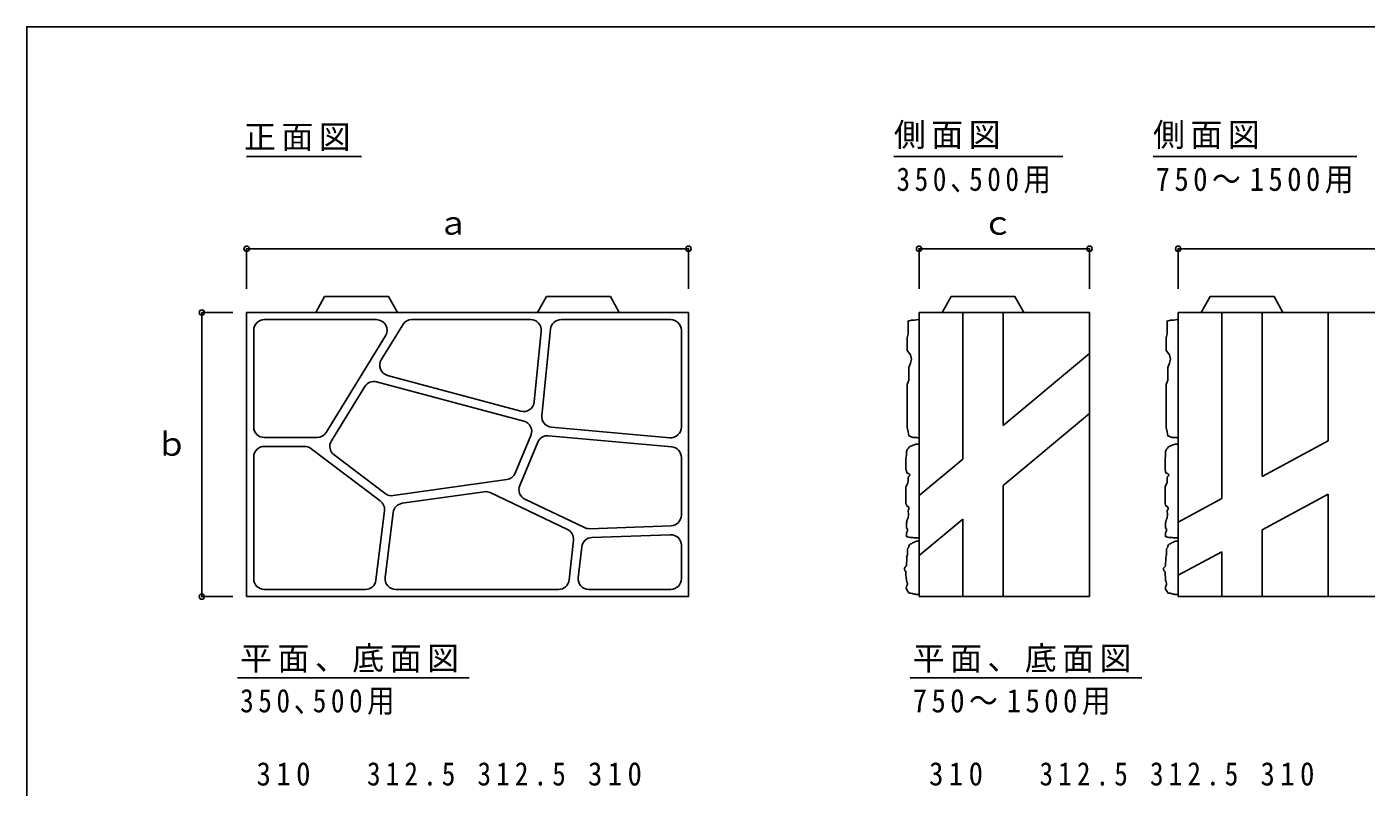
# Model space of a CAD drawing. Units: millimetres, scale not verified. Extents: x -3887 to 3913, y -2686 to 2564.
# Drawn here: x -3887 to -114, y 423 to 2564 of the extents above; entities that cross this region are included whole.
import ezdxf
from ezdxf.enums import TextEntityAlignment as Align

# ---------------------------------------------------------------- set-up
doc = ezdxf.new("R2010")
doc.units = ezdxf.units.MM
doc.header["$LTSCALE"] = 30
doc.header["$PDMODE"] = 32
doc.header["$PDSIZE"] = 15
for name, color, linetype in [('0-1', 7, 'Continuous'), ('0-2', 7, 'Continuous'), ('0-3', 7, 'Continuous')]:
    doc.layers.add(name, color=color, linetype=linetype)
doc.styles.add('ＭＳ ゴシック', font='')
doc.styles.get('ＭＳ ゴシック').set_extended_font_data('MS Gothic')

msp = doc.modelspace()

# ---------------------------------------------------------------- linework, layer by layer
at = {"layer": '0-1'}
for p, q in [((-1373.37, 1759.61), (-1373.37, 959.61)), ((-1373.37, 1759.61), (-893.37, 1759.61)), ((-893.37, 1759.61), (-893.37, 959.61)), ((-643.37, 1759.61), (-643.37, 959.61)), ((-643.37, 1759.61), (836.64, 1759.61)), ((-520.37, 1759.61), (-520.37, 1235.93)), ((-406.37, 1759.61), (-406.37, 1297.59)), ((-220.37, 1759.61), (-220.37, 1398.18)), ((-220.37, 1248.17), (-220.37, 959.61)), ((-406.37, 1147.58), (-406.37, 959.61)), ((-520.37, 1085.93), (-520.37, 959.61)), ((-893.37, 959.61), (-1373.37, 959.61)), ((836.64, 959.61), (-643.37, 959.61))]:
    msp.add_line(p, q, dxfattribs=at)
for points in [[(-1308.37, 1759.61), (-1283.37, 1804.61), (-1103.37, 1804.61), (-1078.37, 1759.61)], [(-578.37, 1759.61), (-553.37, 1804.61), (-373.37, 1804.61), (-348.37, 1759.61)], [(-1376.02, 1740.46), (-1385.53, 1738.08), (-1395.05, 1738.08), (-1404.57, 1735.7), (-1404.57, 1723.8), (-1404.57, 1711.9), (-1404.57, 1700), (-1406.95, 1688.1), (-1406.95, 1676.2), (-1406.95, 1664.3), (-1406.95, 1652.4), (-1397.43, 1640.51), (-1395.05, 1628.61), (-1397.43, 1616.71), (-1402.19, 1604.81), (-1402.19, 1592.91), (-1402.19, 1581.01), (-1402.19, 1569.11), (-1406.95, 1557.21), (-1406.95, 1545.31), (-1406.95, 1533.41), (-1406.95, 1521.51), (-1406.95, 1509.61), (-1406.95, 1497.71), (-1406.95, 1485.82), (-1406.95, 1473.92), (-1406.95, 1459.64), (-1406.95, 1447.74), (-1406.95, 1435.84), (-1404.57, 1423.94), (-1402.19, 1412.04), (-1390.29, 1407.28), (-1380.77, 1407.28), (-1378.4, 1407.28), (-1376.1, 1406.96), (-1374.71, 1406.96)], [(-646.01, 1740.46), (-655.53, 1738.08), (-665.05, 1738.08), (-674.57, 1735.7), (-674.57, 1723.8), (-674.57, 1711.9), (-674.57, 1700), (-676.95, 1688.1), (-676.95, 1676.2), (-676.95, 1664.3), (-676.95, 1652.4), (-667.43, 1640.51), (-665.05, 1628.61), (-667.43, 1616.71), (-672.19, 1604.81), (-672.19, 1592.91), (-672.19, 1581.01), (-672.19, 1569.11), (-676.95, 1557.21), (-676.95, 1545.31), (-676.95, 1533.41), (-676.95, 1521.51), (-676.95, 1509.61), (-676.95, 1497.71), (-676.95, 1485.82), (-676.95, 1473.92), (-676.95, 1459.64), (-676.95, 1447.74), (-676.95, 1435.84), (-674.57, 1423.94), (-672.19, 1412.04), (-660.29, 1407.28), (-650.77, 1407.28), (-648.39, 1407.28), (-646.1, 1406.96), (-644.71, 1406.96)], [(-1375.41, 1388.82), (-1378.89, 1388.82), (-1381.68, 1388.82), (-1384.47, 1388.13), (-1387.26, 1387.43), (-1390.05, 1386.03), (-1394.24, 1384.64), (-1397.72, 1383.24), (-1400.51, 1381.15), (-1403.3, 1377.66), (-1406.09, 1374.87), (-1408.19, 1371.39), (-1408.88, 1367.9), (-1408.88, 1364.41), (-1408.88, 1360.93), (-1408.88, 1357.44), (-1409.58, 1353.25), (-1410.28, 1349.77), (-1410.28, 1346.28), (-1410.28, 1342.79), (-1410.28, 1339.3), (-1410.28, 1335.12), (-1410.28, 1331.63), (-1410.28, 1328.15), (-1410.28, 1324.66), (-1410.28, 1321.17), (-1410.28, 1317.68), (-1408.88, 1314.2), (-1408.88, 1310.71), (-1406.09, 1306.53), (-1402.61, 1305.83), (-1399.82, 1303.04), (-1400.51, 1299.55), (-1403.3, 1297.46), (-1404, 1293.97), (-1404, 1290.48), (-1404, 1287), (-1404, 1283.51), (-1404.7, 1280.02), (-1406.79, 1276.53)], [(-645.4, 1388.82), (-648.89, 1388.82), (-651.68, 1388.82), (-654.47, 1388.13), (-657.26, 1387.43), (-660.05, 1386.03), (-664.24, 1384.64), (-667.72, 1383.24), (-670.51, 1381.15), (-673.3, 1377.66), (-676.09, 1374.87), (-678.18, 1371.39), (-678.88, 1367.9), (-678.88, 1364.41), (-678.88, 1360.93), (-678.88, 1357.44), (-679.58, 1353.25), (-680.28, 1349.77), (-680.28, 1346.28), (-680.28, 1342.79), (-680.28, 1339.3), (-680.28, 1335.12), (-680.28, 1331.63), (-680.28, 1328.15), (-680.28, 1324.66), (-680.28, 1321.17), (-680.28, 1317.68), (-678.88, 1314.2), (-678.88, 1310.71), (-676.09, 1306.53), (-672.6, 1305.83), (-669.82, 1303.04), (-670.51, 1299.55), (-673.3, 1297.46), (-674, 1293.97), (-674, 1290.48), (-674, 1287), (-674, 1283.51), (-674.7, 1280.02), (-676.79, 1276.53)], [(-1406.79, 1276.53), (-1408.19, 1273.05), (-1410.28, 1268.86), (-1410.28, 1264.68), (-1410.28, 1261.19), (-1410.28, 1257.7), (-1410.28, 1252.82), (-1410.28, 1249.33), (-1410.28, 1245.85), (-1410.28, 1242.36), (-1410.28, 1238.87), (-1410.28, 1235.39), (-1410.28, 1231.9), (-1410.28, 1228.41), (-1410.28, 1224.92), (-1410.28, 1221.44), (-1408.88, 1217.95), (-1407.49, 1214.46), (-1404, 1213.07), (-1401.91, 1209.58), (-1401.91, 1205.4), (-1404, 1201.91), (-1404, 1198.42), (-1403.3, 1194.93), (-1403.3, 1191.45), (-1403.3, 1187.96), (-1404, 1184.47), (-1404, 1180.98), (-1406.09, 1177.5), (-1407.49, 1174.01), (-1408.19, 1170.52), (-1408.88, 1167.04), (-1408.88, 1163.55), (-1408.88, 1160.06), (-1408.88, 1156.57), (-1408.88, 1153.09), (-1406.09, 1149.6), (-1406.09, 1146.11), (-1406.79, 1142.62), (-1408.88, 1139.14)], [(-676.79, 1276.53), (-678.18, 1273.05), (-680.28, 1268.86), (-680.28, 1264.68), (-680.28, 1261.19), (-680.28, 1257.7), (-680.28, 1252.82), (-680.28, 1249.33), (-680.28, 1245.85), (-680.28, 1242.36), (-680.28, 1238.87), (-680.28, 1235.39), (-680.28, 1231.9), (-680.28, 1228.41), (-680.28, 1224.92), (-680.28, 1221.44), (-678.88, 1217.95), (-677.49, 1214.46), (-674, 1213.07), (-671.91, 1209.58), (-671.91, 1205.4), (-674, 1201.91), (-674, 1198.42), (-673.3, 1194.93), (-673.3, 1191.45), (-673.3, 1187.96), (-674, 1184.47), (-674, 1180.98), (-676.09, 1177.5), (-677.49, 1174.01), (-678.18, 1170.52), (-678.88, 1167.04), (-678.88, 1163.55), (-678.88, 1160.06), (-678.88, 1156.57), (-678.88, 1153.09), (-676.09, 1149.6), (-676.09, 1146.11), (-676.79, 1142.62), (-678.88, 1139.14)], [(-1408.88, 1139.14), (-1408.88, 1135.65), (-1408.88, 1132.16), (-1408.88, 1128.68), (-1406.09, 1127.98), (-1402.61, 1126.58), (-1399.82, 1125.89), (-1397.03, 1125.89), (-1393.54, 1125.89), (-1390.75, 1125.89), (-1387.96, 1125.19), (-1384.47, 1125.19), (-1381.68, 1125.19), (-1378.89, 1125.19), (-1375.41, 1125.19)], [(-678.88, 1139.14), (-678.88, 1135.65), (-678.88, 1132.16), (-678.88, 1128.68), (-676.09, 1127.98), (-672.6, 1126.58), (-669.82, 1125.89), (-667.03, 1125.89), (-663.54, 1125.89), (-660.75, 1125.89), (-657.96, 1125.19), (-654.47, 1125.19), (-651.68, 1125.19), (-648.89, 1125.19), (-645.4, 1125.19)], [(-1374.71, 1116.12), (-1378.2, 1115.42), (-1380.99, 1115.42), (-1383.77, 1114.73), (-1386.56, 1113.33), (-1389.35, 1111.94), (-1392.14, 1111.24), (-1394.93, 1108.45), (-1397.72, 1107.75), (-1400.51, 1105.66), (-1402.61, 1102.17), (-1402.61, 1098.69), (-1405.4, 1095.9), (-1406.09, 1092.41), (-1406.09, 1088.92), (-1406.09, 1084.74), (-1406.09, 1081.25), (-1406.09, 1077.06), (-1407.49, 1073.58), (-1408.19, 1069.39), (-1408.19, 1065.91), (-1408.19, 1062.42), (-1408.19, 1058.93), (-1408.88, 1055.44), (-1408.88, 1051.96), (-1408.88, 1048.47), (-1409.58, 1044.98), (-1412.37, 1042.89), (-1414.46, 1039.4), (-1414.46, 1035.92), (-1413.76, 1032.43), (-1410.97, 1031.03), (-1410.28, 1027.55), (-1410.28, 1023.36), (-1410.28, 1019.18), (-1409.58, 1015.69), (-1409.58, 1012.2), (-1408.88, 1008.02), (-1408.88, 1004.53), (-1407.49, 1001.04)], [(-644.71, 1116.12), (-648.19, 1115.42), (-650.98, 1115.42), (-653.77, 1114.73), (-656.56, 1113.33), (-659.35, 1111.94), (-662.14, 1111.24), (-664.93, 1108.45), (-667.72, 1107.75), (-670.51, 1105.66), (-672.6, 1102.17), (-672.6, 1098.69), (-675.39, 1095.9), (-676.09, 1092.41), (-676.09, 1088.92), (-676.09, 1084.74), (-676.09, 1081.25), (-676.09, 1077.06), (-677.49, 1073.58), (-678.18, 1069.39), (-678.18, 1065.91), (-678.18, 1062.42), (-678.18, 1058.93), (-678.88, 1055.44), (-678.88, 1051.96), (-678.88, 1048.47), (-679.58, 1044.98), (-682.37, 1042.89), (-684.46, 1039.4), (-684.46, 1035.92), (-683.76, 1032.43), (-680.97, 1031.03), (-680.28, 1027.55), (-680.28, 1023.36), (-680.28, 1019.18), (-679.58, 1015.69), (-679.58, 1012.2), (-678.88, 1008.02), (-678.88, 1004.53), (-677.49, 1001.04)], [(-1407.49, 1001.04), (-1406.09, 997.56), (-1406.09, 994.07), (-1407.49, 990.58), (-1408.88, 987.09), (-1409.58, 983.61), (-1408.88, 980.82), (-1406.79, 977.33), (-1404.7, 973.84), (-1402.61, 970.36), (-1399.82, 969.66), (-1396.33, 968.96), (-1392.84, 968.26), (-1390.05, 967.57), (-1387.26, 966.87), (-1384.47, 966.17), (-1381.68, 965.47), (-1378.89, 965.47), (-1376.1, 965.47), (-1374.01, 965.47)], [(-677.49, 1001.04), (-676.09, 997.56), (-676.09, 994.07), (-677.49, 990.58), (-678.88, 987.09), (-679.58, 983.61), (-678.88, 980.82), (-676.79, 977.33), (-674.7, 973.84), (-672.6, 970.36), (-669.82, 969.66), (-666.33, 968.96), (-662.84, 968.26), (-660.05, 967.57), (-657.26, 966.87), (-654.47, 966.17), (-651.68, 965.47), (-648.89, 965.47), (-646.1, 965.47), (-644.01, 965.47)]]:
    msp.add_lwpolyline(points, dxfattribs=at)
at = {"layer": '0-2'}
for p, q in [((-3268.15, 2199.44), (-2943.99, 2199.44)), ((-1444.3, 2199.44), (-968.61, 2199.44)), ((-714.3, 2199.44), (-139.82, 2199.44)), ((-3268.15, 1939.19), (-2023.15, 1939.19)), ((-3268.15, 1826.09), (-3268.15, 1939.19)), ((-2023.15, 1826.09), (-2023.15, 1939.19)), ((-893.37, 1939.19), (-1373.37, 1939.19)), ((-1373.37, 1826.09), (-1373.37, 1939.19)), ((-893.37, 1826.09), (-893.37, 1939.19)), ((-643.37, 1939.19), (836.64, 1939.19)), ((-643.37, 1826.09), (-643.37, 1939.19)), ((-2423.15, 1804.61), (-2448.15, 1759.61)), ((-2423.15, 1804.61), (-2243.15, 1804.61)), ((-2243.15, 1804.61), (-2218.15, 1759.61)), ((-3394.06, 1759.61), (-3394.06, 959.61)), ((-3307.06, 1759.61), (-3394.06, 1759.61)), ((-3268.15, 959.61), (-3268.15, 1759.61)), ((-2902.13, 1739.61), (-3218.15, 1739.61)), ((-2467.53, 1739.61), (-2802.33, 1739.61)), ((-2073.15, 1739.61), (-2382.1, 1739.61)), ((-1250.37, 1759.61), (-1250.37, 1346.72)), ((-1136.37, 1759.61), (-1136.37, 1441.72)), ((-3248.15, 1437.57), (-3248.15, 1709.61)), ((-2888.46, 1626.84), (-2827.89, 1725.33)), ((-2437.68, 1706.6), (-2457.74, 1507.88)), ((-2436.45, 1469.87), (-2411.95, 1712.63)), ((-2043.15, 1709.61), (-2043.15, 1436.91)), ((-2876.57, 1693.9), (-3043.89, 1421.85)), ((-893.37, 1644.22), (-1136.37, 1441.72)), ((-3029.13, 1398.13), (-2934.94, 1551.27)), ((-2487.06, 1453.83), (-2901.65, 1564.54)), ((-2495.33, 1481.91), (-2870.65, 1582.14)), ((-893.37, 1475), (-1136.37, 1272.5)), ((-2075.83, 1407.03), (-2409.28, 1436.98)), ((-3069.45, 1407.57), (-3218.15, 1407.57)), ((-2467.09, 1413.34), (-2510.98, 1307.62)), ((-2070.46, 1381.44), (-2417.56, 1412.62)), ((-220.37, 1398.18), (-406.37, 1297.59)), ((-3105.21, 1382.57), (-3218.15, 1382.57)), ((-3087.15, 1376.52), (-2891.61, 1229.16)), ((-2498.62, 1272.19), (-2447.95, 1394.24)), ((-3248.15, 1009.61), (-3248.15, 1352.57)), ((-2877.31, 1249.69), (-3021.63, 1358.45)), ((-2043.15, 1189.02), (-2043.15, 1351.57)), ((-1250.37, 1346.72), (-1373.37, 1244.22)), ((-2534.47, 1289.42), (-2855.04, 1243.95)), ((-2598.73, 1255.05), (-2829.79, 1222.28)), ((-2581.63, 1252.44), (-2364.01, 1148.94)), ((-1136.37, 1272.5), (-1136.37, 959.61)), ((-406.37, 1147.58), (-220.37, 1248.17)), ((-2483.79, 1233.59), (-2315.86, 1153.72)), ((-520.37, 1235.93), (-643, 1169.61)), ((-2879.88, 1201.6), (-2903.53, 1006.01)), ((-2877.48, 1013.21), (-2855.36, 1196.18)), ((-1250.37, 1177.5), (-1373.37, 1075)), ((-1250.37, 1177.5), (-1250.37, 959.61)), ((-2301.9, 1150.83), (-2072.08, 1159.04)), ((-2074.22, 1133.95), (-2295.28, 1126.05)), ((-2347.07, 1118.58), (-2359.37, 1006.34)), ((-2333.51, 1012.88), (-2324.03, 1099.34)), ((-2043.15, 1103.97), (-2043.15, 1009.61)), ((-643, 1019.61), (-520.37, 1085.93)), ((-3307.06, 959.61), (-3394.06, 959.61)), ((-2933.31, 979.61), (-3218.15, 979.61)), ((-2389.2, 979.61), (-2847.69, 979.61)), ((-2073.15, 979.61), (-2303.69, 979.61)), ((-3293.56, 730.64), (-2640.86, 730.64)), ((-1398.78, 730.64), (-746.08, 730.64))]:
    msp.add_line(p, q, dxfattribs=at)
for points in [[(-3073.15, 1759.61), (-3048.15, 1804.61), (-2868.15, 1804.61), (-2843.15, 1759.61)], [(-3268.15, 1759.61), (-2023.15, 1759.61), (-2023.15, 959.61), (-3268.15, 959.61)]]:
    msp.add_lwpolyline(points, dxfattribs=at)
for centre, start, end in [((-3218.15, 1709.61), 90, 180), ((-2902.13, 1709.61), 328.40738, 90), ((-2802.33, 1709.61), 90, 148.40675), ((-2467.53, 1709.61), 354.23691, 90), ((-2382.1, 1709.61), 90, 174.23703), ((-2073.15, 1709.61), 0, 90), ((-2862.91, 1611.12), 148.40768, 255.04793), ((-2909.39, 1535.55), 75.04858, 148.40738), ((-2487.59, 1510.89), 255.04678, 354.23691), ((-3218.15, 1437.57), 180, 270), ((-2494.8, 1424.84), 337.45483, 75.048), ((-2406.6, 1466.86), 174.23703, 264.86661), ((-2073.15, 1436.91), 264.86661, 0), ((-3069.45, 1437.57), 270, 328.40738), ((-3003.58, 1382.41), 148.40675, 232.99667), ((-2420.24, 1382.74), 84.86661, 157.45529), ((-3218.15, 1352.57), 90, 180), ((-3105.21, 1352.57), 52.99809, 90), ((-2073.15, 1351.57), 0, 84.8678), ((-2538.69, 1319.12), 278.07339, 337.45529), ((-2859.26, 1273.65), 232.99431, 278.07347), ((-2594.51, 1225.35), 64.56386, 98.07222), ((-2470.91, 1260.69), 157.45921, 244.56386), ((-2909.67, 1205.21), 353.10393, 52.99762), ((-2825.58, 1192.58), 98.07281, 173.10863), ((-2073.15, 1189.02), 272.04558, 0), ((-2376.9, 1121.85), 353.74223, 64.5629), ((-2302.97, 1180.81), 244.56493, 272.04558), ((-2073.15, 1103.97), 0, 92.04439), ((-2294.21, 1096.07), 92.04558, 173.74693), ((-3218.15, 1009.61), 180, 270), ((-2933.31, 1009.61), 270, 353.1087), ((-2847.69, 1009.61), 173.1087, 270), ((-2389.2, 1009.61), 270, 353.74693), ((-2303.69, 1009.61), 173.74693, 270), ((-2073.15, 1009.61), 270, 0)]:
    msp.add_arc(centre, 30, start, end, dxfattribs=at)
for p in [(-3268.15, 1939.19), (-2023.15, 1939.19), (-1373.37, 1939.19), (-893.37, 1939.19), (-643.37, 1939.19), (-3394.06, 1759.61), (-3394.06, 959.61)]:
    msp.add_point(p, dxfattribs=at)
at = {"layer": '0-3', "color": 2}
msp.add_lwpolyline([(-3887.37, -2685.58), (-3887.37, 2564.42), (3912.63, 2564.42), (3912.63, -2685.58)], dxfattribs=at)

# ---------------------------------------------------------------- texts
at = {"layer": '0-2', "style": 'ＭＳ ゴシック'}
for s, p in [('ａ', (-2731.44, 1959.21)), ('ｃ', (-1196.62, 1958.98)), ('ｂ', (-3524.56, 1336.51))]:
    msp.add_text(s, height=65.98, dxfattribs=at).set_placement(p, align=Align.BOTTOM_LEFT)
at = {"layer": '0-2', "char_height": 65.98, "attachment_point": 7, "style": 'ＭＳ ゴシック'}
for s, insert in [('\\T1.17;側面図', (-1444.3, 2220.19)), ('\\T1.17;側面図', (-714.3, 2220.19)), ('\\T1.17;正面図', (-3275.52, 2214.19)), ('\\T1.34;\\W0.85;350､500用', (-1436.92, 2094.69)), ('\\T1.31;\\W0.9;750～1500用', (-706.92, 2094.69)), ('\\T1.17;平面、底面図', (-3286.18, 745.39)), ('\\T1.17;平面、底面図', (-1391.4, 745.39)), ('\\T1.34;\\W0.85;350､500用', (-3286.18, 625.88)), ('\\T1.31;\\W0.9;750～1500用', (-1391.4, 625.88)), ('\\T1.38;\\W0.9;310', (-3240.02, 426.48)), ('\\T1.38;\\W0.85;312.5', (-2928.77, 426.48)), ('\\T1.38;\\W0.85;312.5', (-2617.52, 426.48)), ('\\T1.38;\\W0.9;310', (-2306.27, 426.48)), ('\\T1.38;\\W0.9;310', (-1345.24, 426.48)), ('\\T1.38;\\W0.85;312.5', (-1033.99, 426.48)), ('\\T1.38;\\W0.85;312.5', (-722.74, 426.48)), ('\\T1.38;\\W0.9;310', (-411.49, 426.48))]:
    msp.add_mtext(s, dxfattribs=dict(at, insert=insert))

doc.saveas('drawing.dxf')
